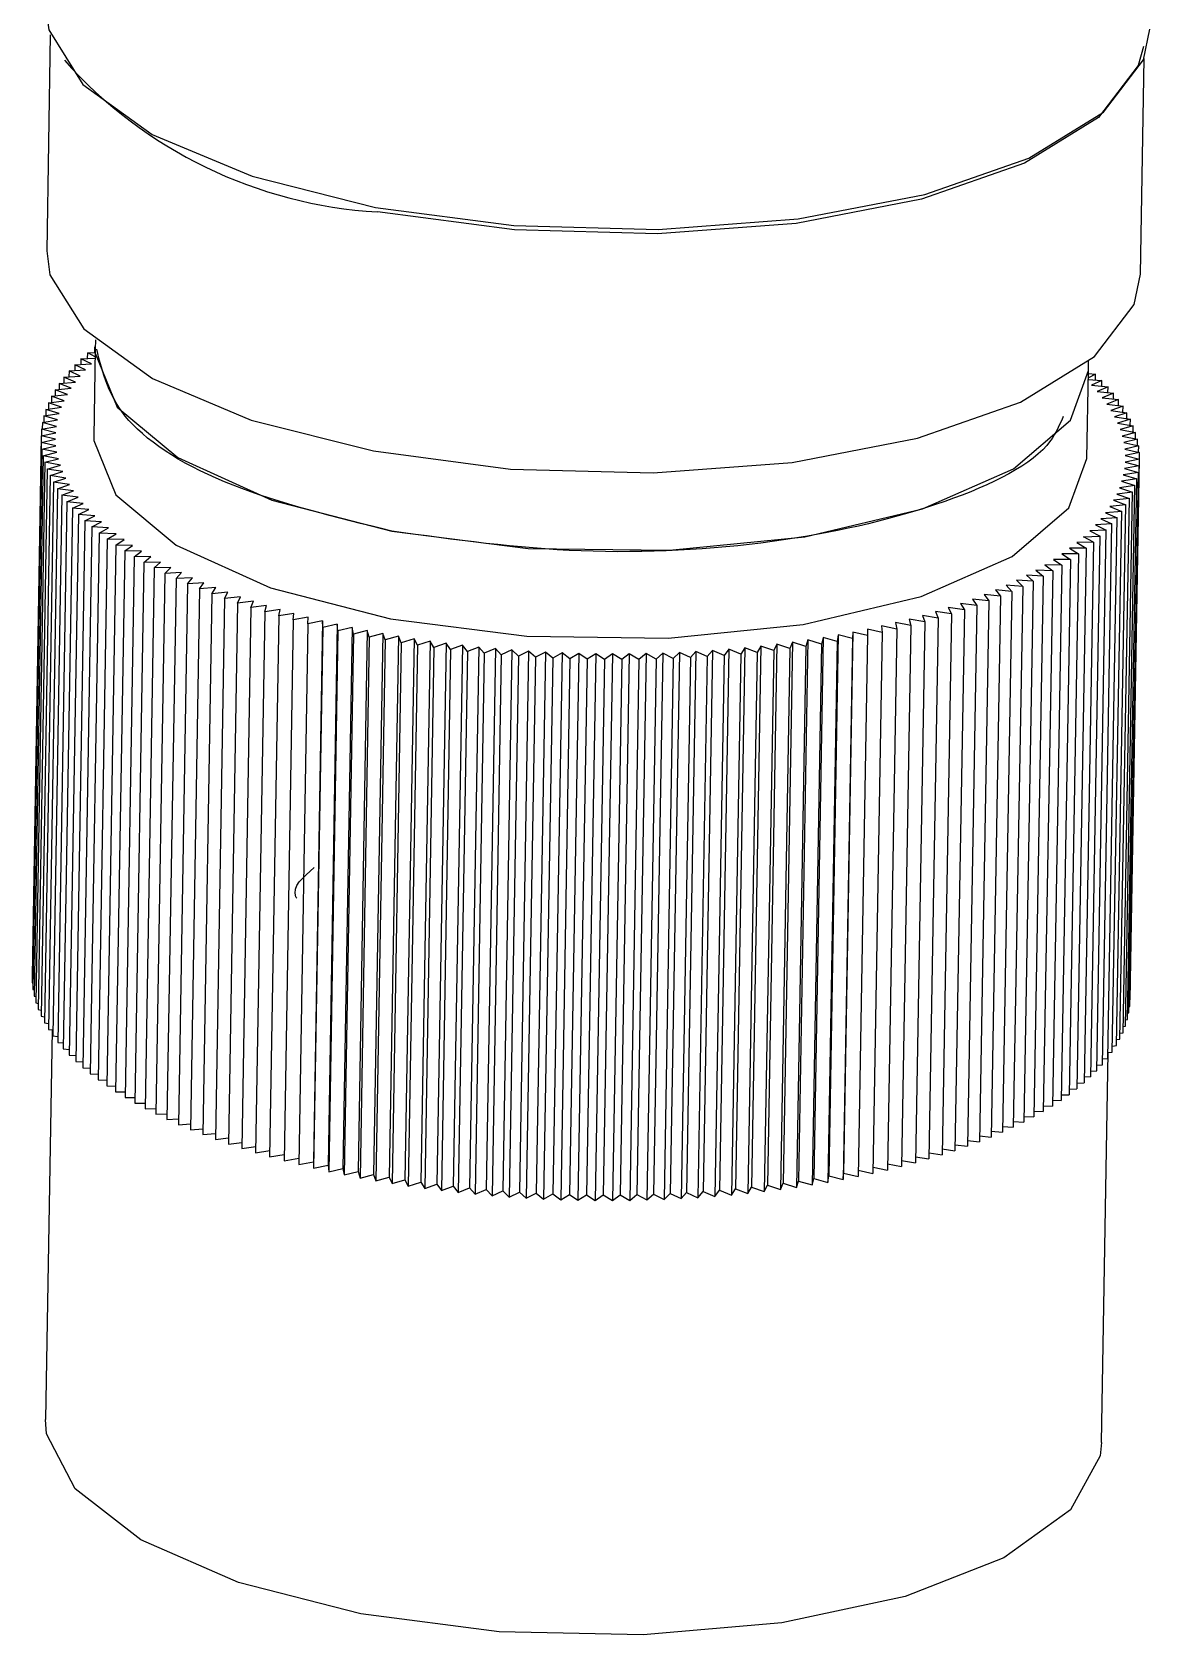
# Model space of a CAD drawing. Header units: millimetres. Extents: x 0 to 279, y 0 to 216.
# Drawn here: x 206.333 to 208.279, y 54.932 to 57.721 of the extents above; entities that cross this region are included whole.
import ezdxf

# ---------------------------------------------------------------- set-up
doc = ezdxf.new("R2010")
doc.units = ezdxf.units.MM

msp = doc.modelspace()

# ---------------------------------------------------------------- linework, layer by layer
at = {"color": 7, "linetype": 'Continuous', "lineweight": 25}
for p, q in [((206.3651, 57.7156), (206.3588, 57.3401)), ((208.2619, 57.299), (208.2684, 57.6746)), ((206.4425, 57.1629), (206.4427, 57.1729)), ((206.4434, 57.1725), (206.4427, 57.1729)), ((206.4427, 57.1729), (206.4434, 57.1729)), ((206.4436, 57.185), (206.4433, 57.1688)), ((206.4077, 57.1416), (206.4365, 57.143)), ((206.4185, 57.1522), (206.4183, 57.1421)), ((206.4185, 57.1522), (206.4431, 57.153)), ((206.4365, 57.143), (206.4185, 57.1522)), ((206.43, 57.1526), (206.4302, 57.1626)), ((206.4302, 57.1626), (206.4432, 57.1629)), ((206.4431, 57.1556), (206.4302, 57.1626)), ((206.4433, 57.1688), (206.4408, 57.0162)), ((208.1716, 57.1314), (208.1719, 57.1477)), ((206.3888, 57.12), (206.3886, 57.1097)), ((206.3888, 57.12), (206.4172, 57.1221)), ((206.4089, 57.1115), (206.3888, 57.12)), ((206.3978, 57.1309), (206.3976, 57.1207)), ((206.3978, 57.1309), (206.4264, 57.1326)), ((206.4172, 57.1221), (206.3978, 57.1309)), ((206.4077, 57.1416), (206.4075, 57.1315)), ((206.4264, 57.1326), (206.4077, 57.1416)), ((208.1689, 56.9788), (208.1716, 57.1314)), ((208.1713, 57.1163), (208.1951, 57.1144)), ((208.1838, 57.1254), (208.1714, 57.1192)), ((208.1715, 57.1262), (208.1838, 57.1254)), ((208.1951, 57.1144), (208.1769, 57.106)), ((208.1836, 57.1153), (208.1838, 57.1254)), ((208.195, 57.1044), (208.1951, 57.1144)), ((206.3672, 57.0868), (206.367, 57.0761)), ((206.3672, 57.0868), (206.3949, 57.0899)), ((206.3892, 57.0789), (206.3672, 57.0868)), ((206.3735, 57.0979), (206.3733, 57.0874)), ((206.3735, 57.0979), (206.4014, 57.1007)), ((206.3949, 57.0899), (206.3735, 57.0979)), ((206.3807, 57.109), (206.3805, 57.0986)), ((206.3807, 57.109), (206.4089, 57.1115)), ((206.4014, 57.1007), (206.3807, 57.109)), ((208.1769, 57.106), (208.2056, 57.1034)), ((208.2056, 57.1034), (208.1867, 57.0952)), ((208.1867, 57.0952), (208.2152, 57.0923)), ((208.2152, 57.0923), (208.1956, 57.0843)), ((208.2054, 57.0933), (208.2056, 57.1034)), ((208.215, 57.0821), (208.2152, 57.0923)), ((206.3574, 57.0641), (206.3572, 57.0532)), ((206.3574, 57.0641), (206.3844, 57.0679)), ((206.3806, 57.0568), (206.3574, 57.0641)), ((206.3618, 57.0755), (206.3617, 57.0647)), ((206.3618, 57.0755), (206.3892, 57.0789)), ((206.3844, 57.0679), (206.3618, 57.0755)), ((208.1956, 57.0843), (208.2239, 57.081)), ((208.2239, 57.081), (208.2036, 57.0733)), ((208.2036, 57.0733), (208.2317, 57.0697)), ((208.2317, 57.0697), (208.2107, 57.0623)), ((208.2107, 57.0623), (208.2386, 57.0583)), ((208.2386, 57.0583), (208.217, 57.0512)), ((208.2237, 57.0707), (208.2239, 57.081)), ((208.2315, 57.0593), (208.2317, 57.0697)), ((208.2384, 57.0478), (208.2386, 57.0583)), ((206.3498, 57.0297), (206.3756, 57.0345)), ((206.3514, 57.0412), (206.3512, 57.03)), ((206.3514, 57.0412), (206.3776, 57.0457)), ((206.3756, 57.0345), (206.3514, 57.0412)), ((206.3539, 57.0527), (206.3537, 57.0416)), ((206.3539, 57.0527), (206.3806, 57.0568)), ((206.3776, 57.0457), (206.3539, 57.0527)), ((208.217, 57.0512), (208.2445, 57.0469)), ((208.2445, 57.0469), (208.2223, 57.04)), ((208.2223, 57.04), (208.2495, 57.0354)), ((208.2495, 57.0354), (208.2267, 57.0288)), ((208.2443, 57.0363), (208.2445, 57.0469)), ((208.2494, 57.0246), (208.2495, 57.0354)), ((206.3491, 57.0182), (206.3333, 56.0777)), ((206.3494, 57.0066), (206.3336, 56.0661)), ((206.3491, 57.0182), (206.3745, 57.0232)), ((206.3743, 57.012), (206.3491, 57.0182)), ((206.3494, 57.0066), (206.3743, 57.012)), ((206.375, 57.0007), (206.3494, 57.0066)), ((206.3498, 57.0297), (206.3496, 57.0183)), ((206.3745, 57.0232), (206.3498, 57.0297)), ((208.2267, 57.0288), (208.2536, 57.0238)), ((208.2536, 57.0238), (208.2303, 57.0175)), ((208.2303, 57.0175), (208.2568, 57.0123)), ((208.2568, 57.0123), (208.2329, 57.0063)), ((208.2329, 57.0063), (208.259, 57.0007)), ((208.2534, 57.0129), (208.2536, 57.0238)), ((208.2566, 57.0012), (208.2568, 57.0123)), ((206.3506, 56.995), (206.3348, 56.0545)), ((206.3527, 56.9834), (206.337, 56.0429)), ((206.3506, 56.995), (206.375, 57.0007)), ((206.3767, 56.9894), (206.3506, 56.995)), ((206.3527, 56.9834), (206.3767, 56.9894)), ((206.3792, 56.9782), (206.3527, 56.9834)), ((206.3558, 56.9719), (206.3792, 56.9782)), ((208.259, 57.0007), (208.2346, 56.995)), ((208.2346, 56.995), (208.2603, 56.9891)), ((208.2606, 56.9775), (208.2352, 56.9724)), ((208.2603, 56.9891), (208.2354, 56.9837)), ((208.2354, 56.9837), (208.2606, 56.9775)), ((208.2442, 56.037), (208.2606, 56.9775)), ((208.2588, 56.9894), (208.259, 57.0007)), ((208.2601, 56.9777), (208.2603, 56.9891)), ((206.3558, 56.9719), (206.3401, 56.0313)), ((206.3599, 56.9603), (206.3441, 56.0198)), ((206.3648, 56.9488), (206.3491, 56.0082)), ((206.3827, 56.9669), (206.3558, 56.9719)), ((206.3599, 56.9603), (206.3827, 56.9669)), ((206.3871, 56.9557), (206.3599, 56.9603)), ((206.3648, 56.9488), (206.3871, 56.9557)), ((206.3924, 56.9445), (206.3648, 56.9488)), ((208.2584, 56.9545), (208.2322, 56.95)), ((208.2322, 56.95), (208.256, 56.943)), ((208.26, 56.966), (208.2342, 56.9612)), ((208.2342, 56.9612), (208.2584, 56.9545)), ((208.2352, 56.9724), (208.26, 56.966)), ((208.242, 56.0139), (208.2584, 56.9545)), ((208.2436, 56.0254), (208.26, 56.966)), ((206.3707, 56.9374), (206.355, 55.9968)), ((206.3775, 56.926), (206.3618, 55.9853)), ((206.3707, 56.9374), (206.3924, 56.9445)), ((206.3986, 56.9334), (206.3707, 56.9374)), ((206.3775, 56.926), (206.3986, 56.9334)), ((206.4057, 56.9223), (206.3775, 56.926)), ((206.3853, 56.9146), (206.4057, 56.9223)), ((208.2481, 56.9202), (208.2208, 56.9167)), ((208.2525, 56.9315), (208.2255, 56.9278)), ((208.2255, 56.9278), (208.2481, 56.9202)), ((208.256, 56.943), (208.2293, 56.9389)), ((208.2293, 56.9389), (208.2525, 56.9315)), ((208.2317, 55.9795), (208.2481, 56.9202)), ((208.2361, 55.9909), (208.2525, 56.9315)), ((208.2395, 56.0023), (208.256, 56.943)), ((206.3853, 56.9146), (206.3695, 55.974)), ((206.3939, 56.9034), (206.3782, 55.9627)), ((206.4136, 56.9113), (206.3853, 56.9146)), ((206.4035, 56.8922), (206.3877, 55.9515)), ((206.3939, 56.9034), (206.4136, 56.9113)), ((206.4225, 56.9004), (206.3939, 56.9034)), ((206.4035, 56.8922), (206.4225, 56.9004)), ((206.4322, 56.8896), (206.4035, 56.8922)), ((208.2366, 56.8977), (208.2087, 56.8949)), ((208.2087, 56.8949), (208.2295, 56.8866)), ((208.2428, 56.9089), (208.2152, 56.9058)), ((208.2152, 56.9058), (208.2366, 56.8977)), ((208.2202, 55.957), (208.2366, 56.8977)), ((208.2208, 56.9167), (208.2428, 56.9089)), ((208.2264, 55.9682), (208.2428, 56.9089)), ((206.4139, 56.8812), (206.3981, 55.9405)), ((206.4252, 56.8703), (206.4094, 55.9295)), ((206.4139, 56.8812), (206.4322, 56.8896)), ((206.4428, 56.8789), (206.4139, 56.8812)), ((206.4252, 56.8703), (206.4428, 56.8789)), ((206.4542, 56.8683), (206.4252, 56.8703)), ((206.4374, 56.8594), (206.4542, 56.8683)), ((208.2124, 56.8647), (208.1838, 56.863)), ((208.1838, 56.863), (208.2026, 56.854)), ((208.2214, 56.8756), (208.193, 56.8735)), ((208.193, 56.8735), (208.2124, 56.8647)), ((208.196, 55.9239), (208.2124, 56.8647)), ((208.2295, 56.8866), (208.2013, 56.8842)), ((208.2013, 56.8842), (208.2214, 56.8756)), ((208.205, 55.9348), (208.2214, 56.8756)), ((208.213, 55.9458), (208.2295, 56.8866)), ((206.4374, 56.8594), (206.4216, 55.9187)), ((206.4504, 56.8488), (206.4346, 55.908)), ((206.4665, 56.8579), (206.4374, 56.8594)), ((206.4643, 56.8382), (206.4485, 55.8974)), ((206.4504, 56.8488), (206.4665, 56.8579)), ((206.4796, 56.8476), (206.4504, 56.8488)), ((206.4643, 56.8382), (206.4796, 56.8476)), ((206.4935, 56.8374), (206.4643, 56.8382)), ((206.479, 56.8279), (206.4935, 56.8374)), ((208.1629, 56.8424), (208.1918, 56.8434)), ((208.1802, 56.8329), (208.1629, 56.8424)), ((208.2026, 56.854), (208.1738, 56.8526)), ((208.1738, 56.8526), (208.1918, 56.8434)), ((208.1754, 55.9025), (208.1918, 56.8434)), ((208.1861, 55.9132), (208.2026, 56.854)), ((206.479, 56.8279), (206.4632, 55.887)), ((206.4945, 56.8177), (206.4787, 55.8768)), ((206.5083, 56.8274), (206.479, 56.8279)), ((206.4945, 56.8177), (206.5083, 56.8274)), ((206.5238, 56.8175), (206.4945, 56.8177)), ((206.5109, 56.8076), (206.4951, 55.8668)), ((206.5109, 56.8076), (206.5238, 56.8175)), ((206.5401, 56.8079), (206.5109, 56.8076)), ((206.528, 56.7978), (206.5401, 56.8079)), ((208.1544, 56.8125), (208.1251, 56.8126)), ((208.1251, 56.8126), (208.1402, 56.8026)), ((208.1544, 56.8125), (208.1379, 55.8716)), ((208.1677, 56.8227), (208.1385, 56.8223)), ((208.1385, 56.8223), (208.1544, 56.8125)), ((208.1802, 56.8329), (208.1511, 56.8323)), ((208.1511, 56.8323), (208.1677, 56.8227)), ((208.1677, 56.8227), (208.1513, 55.8818)), ((208.1802, 56.8329), (208.1638, 55.8921)), ((206.528, 56.7978), (206.5122, 55.8569)), ((206.5571, 56.7984), (206.528, 56.7978)), ((206.5459, 56.7882), (206.53, 55.8472)), ((206.5459, 56.7882), (206.5571, 56.7984)), ((206.5749, 56.7891), (206.5459, 56.7882)), ((206.5645, 56.7787), (206.5749, 56.7891)), ((206.5934, 56.78), (206.5645, 56.7787)), ((206.5839, 56.7695), (206.5934, 56.78)), ((208.1093, 56.7833), (208.0801, 56.7844)), ((208.0801, 56.7844), (208.0927, 56.774)), ((208.1093, 56.7833), (208.0929, 55.8424)), ((208.1252, 56.7929), (208.0959, 56.7936)), ((208.0959, 56.7936), (208.1093, 56.7833)), ((208.1252, 56.7929), (208.1088, 55.8519)), ((208.1402, 56.8026), (208.1109, 56.803)), ((208.1109, 56.803), (208.1252, 56.7929)), ((208.1402, 56.8026), (208.1238, 55.8617)), ((206.5645, 56.7787), (206.5487, 55.8378)), ((206.5839, 56.7695), (206.568, 55.8285)), ((206.6126, 56.7711), (206.5839, 56.7695)), ((206.6039, 56.7605), (206.5881, 55.8195)), ((206.6039, 56.7605), (206.6126, 56.7711)), ((206.6325, 56.7625), (206.6039, 56.7605)), ((206.6247, 56.7518), (206.6089, 55.8108)), ((206.6247, 56.7518), (206.6325, 56.7625)), ((206.653, 56.7541), (206.6247, 56.7518)), ((206.6462, 56.7432), (206.653, 56.7541)), ((208.0572, 56.756), (208.0282, 56.7582)), ((208.0282, 56.7582), (208.0383, 56.7474)), ((208.0572, 56.756), (208.0408, 55.815)), ((208.0753, 56.7649), (208.0463, 56.7667)), ((208.0463, 56.7667), (208.0572, 56.756)), ((208.0753, 56.7649), (208.0589, 55.8239)), ((208.0927, 56.774), (208.0636, 56.7755)), ((208.0636, 56.7755), (208.0753, 56.7649)), ((208.0927, 56.774), (208.0763, 55.833)), ((206.6462, 56.7432), (206.6303, 55.8022)), ((206.6742, 56.7459), (206.6462, 56.7432)), ((206.6683, 56.735), (206.6524, 55.7939)), ((206.6683, 56.735), (206.6742, 56.7459)), ((206.696, 56.738), (206.6683, 56.735)), ((206.691, 56.727), (206.6751, 55.7859)), ((206.691, 56.727), (206.696, 56.738)), ((206.7185, 56.7303), (206.691, 56.727)), ((206.7143, 56.7192), (206.7185, 56.7303)), ((207.9773, 56.723), (207.9491, 56.7265)), ((207.9491, 56.7265), (207.9556, 56.7154)), ((207.9983, 56.7309), (207.9699, 56.734)), ((207.9699, 56.734), (207.9773, 56.723)), ((207.9983, 56.7309), (207.982, 55.7898)), ((208.0186, 56.739), (207.99, 56.7418)), ((207.99, 56.7418), (207.9983, 56.7309)), ((208.0186, 56.739), (208.0023, 55.7979)), ((208.0383, 56.7474), (208.0095, 56.7499)), ((208.0095, 56.7499), (208.0186, 56.739)), ((208.0383, 56.7474), (208.0219, 55.8063)), ((206.7143, 56.7192), (206.6984, 55.7782)), ((206.7415, 56.7229), (206.7143, 56.7192)), ((206.7382, 56.7118), (206.7223, 55.7707)), ((206.7382, 56.7118), (206.7415, 56.7229)), ((206.765, 56.7158), (206.7382, 56.7118)), ((206.7627, 56.7046), (206.7468, 55.7635)), ((206.7627, 56.7046), (206.765, 56.7158)), ((206.7891, 56.7089), (206.7627, 56.7046)), ((206.7877, 56.6977), (206.7718, 55.7566)), ((206.7877, 56.6977), (206.7891, 56.7089)), ((206.8137, 56.7024), (206.7877, 56.6977)), ((206.8132, 56.6911), (206.8137, 56.7024)), ((206.8388, 56.6961), (206.8132, 56.6911)), ((206.8388, 56.6961), (206.8229, 55.755)), ((206.8392, 56.6848), (206.8388, 56.6961)), ((207.8868, 56.6943), (207.8598, 56.6991)), ((207.8598, 56.6991), (207.8627, 56.6878)), ((207.9103, 56.701), (207.883, 56.7055)), ((207.883, 56.7055), (207.8868, 56.6943)), ((207.9103, 56.701), (207.894, 55.7599)), ((207.9333, 56.7081), (207.9056, 56.7123)), ((207.9056, 56.7123), (207.9103, 56.701)), ((207.9333, 56.7081), (207.917, 55.7669)), ((207.9556, 56.7154), (207.9277, 56.7192)), ((207.9277, 56.7192), (207.9333, 56.7081)), ((207.9556, 56.7154), (207.9393, 55.7743)), ((207.9773, 56.723), (207.9609, 55.7819)), ((206.8132, 56.6911), (206.7973, 55.75)), ((206.8392, 56.6848), (206.8233, 55.7436)), ((206.8644, 56.6901), (206.8392, 56.6848)), ((206.8644, 56.6901), (206.8484, 55.749)), ((206.8657, 56.6788), (206.8498, 55.7376)), ((206.8657, 56.6788), (206.8644, 56.6901)), ((206.8903, 56.6844), (206.8657, 56.6788)), ((206.8903, 56.6844), (206.8744, 55.7433)), ((206.8926, 56.6731), (206.8767, 55.732)), ((206.8926, 56.6731), (206.8903, 56.6844)), ((206.9167, 56.6791), (206.8926, 56.6731)), ((206.9167, 56.6791), (206.9008, 55.7379)), ((206.9199, 56.6678), (206.904, 55.7266)), ((206.9199, 56.6678), (206.9167, 56.6791)), ((206.9435, 56.674), (206.9199, 56.6678)), ((206.9435, 56.674), (206.9275, 55.7328)), ((206.9476, 56.6628), (206.9435, 56.674)), ((206.9707, 56.6693), (206.9476, 56.6628)), ((206.9707, 56.6693), (206.9547, 55.7281)), ((206.9757, 56.6581), (206.9707, 56.6693)), ((207.736, 56.6716), (207.7197, 55.7304)), ((207.736, 56.6716), (207.7343, 56.6603)), ((207.7609, 56.6652), (207.736, 56.6716)), ((207.7617, 56.6765), (207.7454, 55.7353)), ((207.7617, 56.6765), (207.7609, 56.6652)), ((207.7871, 56.6704), (207.7617, 56.6765)), ((207.7871, 56.6704), (207.7708, 55.7292)), ((207.8128, 56.6759), (207.7869, 56.6817)), ((207.7869, 56.6817), (207.7871, 56.6704)), ((207.8128, 56.6759), (207.7965, 55.7347)), ((207.838, 56.6817), (207.8117, 56.6872)), ((207.8117, 56.6872), (207.8128, 56.6759)), ((207.838, 56.6817), (207.8217, 55.7405)), ((207.8627, 56.6878), (207.836, 56.693)), ((207.836, 56.693), (207.838, 56.6817)), ((207.8627, 56.6878), (207.8464, 55.7467)), ((207.8868, 56.6943), (207.8705, 55.7531)), ((206.9476, 56.6628), (206.9316, 55.7216)), ((206.9757, 56.6581), (206.9597, 55.7169)), ((206.9981, 56.6649), (206.9757, 56.6581)), ((206.9981, 56.6649), (206.9821, 55.7237)), ((207.004, 56.6537), (206.988, 55.7125)), ((207.004, 56.6537), (206.9981, 56.6649)), ((207.0259, 56.6608), (207.004, 56.6537)), ((207.0259, 56.6608), (207.0099, 55.7196)), ((207.0327, 56.6497), (207.0167, 55.7085)), ((207.0327, 56.6497), (207.0259, 56.6608)), ((207.0539, 56.6571), (207.0327, 56.6497)), ((207.0539, 56.6571), (207.0379, 55.7158)), ((207.0617, 56.646), (207.0456, 55.7048)), ((207.0617, 56.646), (207.0539, 56.6571)), ((207.0822, 56.6537), (207.0617, 56.646)), ((207.0822, 56.6537), (207.0662, 55.7124)), ((207.0908, 56.6427), (207.0748, 55.7015)), ((207.0908, 56.6427), (207.0822, 56.6537)), ((207.1108, 56.6506), (207.0908, 56.6427)), ((207.1108, 56.6506), (207.0947, 55.7094)), ((207.1202, 56.6397), (207.1042, 55.6985)), ((207.1202, 56.6397), (207.1108, 56.6506)), ((207.1395, 56.6479), (207.1202, 56.6397)), ((207.1395, 56.6479), (207.1234, 55.7066)), ((207.1498, 56.6371), (207.1395, 56.6479)), ((207.1683, 56.6455), (207.1498, 56.6371)), ((207.1683, 56.6455), (207.1523, 55.7042)), ((207.1795, 56.6348), (207.1683, 56.6455)), ((207.1974, 56.6434), (207.1795, 56.6348)), ((207.1974, 56.6434), (207.1813, 55.7022)), ((207.2094, 56.6329), (207.1974, 56.6434)), ((207.2265, 56.6418), (207.2094, 56.6329)), ((207.2265, 56.6418), (207.2104, 55.7005)), ((207.2393, 56.6314), (207.2265, 56.6418)), ((207.2557, 56.6404), (207.2393, 56.6314)), ((207.2557, 56.6404), (207.2396, 55.6992)), ((207.2693, 56.6302), (207.2557, 56.6404)), ((207.4308, 56.6399), (207.4147, 55.6986)), ((207.4308, 56.6399), (207.4193, 56.6297)), ((207.4491, 56.6307), (207.4308, 56.6399)), ((207.4598, 56.641), (207.4436, 55.6998)), ((207.4598, 56.641), (207.4491, 56.6307)), ((207.4788, 56.6321), (207.4598, 56.641)), ((207.4885, 56.6425), (207.4723, 55.7013)), ((207.4885, 56.6425), (207.4788, 56.6321)), ((207.5082, 56.6338), (207.4885, 56.6425)), ((207.5171, 56.6444), (207.5009, 55.7031)), ((207.5171, 56.6444), (207.5082, 56.6338)), ((207.5375, 56.6359), (207.5171, 56.6444)), ((207.5455, 56.6466), (207.5293, 55.7054)), ((207.5455, 56.6466), (207.5375, 56.6359)), ((207.5665, 56.6383), (207.5455, 56.6466)), ((207.5736, 56.6491), (207.5574, 55.7079)), ((207.5736, 56.6491), (207.5665, 56.6383)), ((207.5953, 56.6411), (207.5736, 56.6491)), ((207.5953, 56.6411), (207.5791, 55.6999)), ((207.6015, 56.652), (207.5853, 55.7108)), ((207.6015, 56.652), (207.5953, 56.6411)), ((207.6238, 56.6443), (207.6015, 56.652)), ((207.6238, 56.6443), (207.6075, 55.703)), ((207.6291, 56.6553), (207.6129, 55.714)), ((207.6291, 56.6553), (207.6238, 56.6443)), ((207.6519, 56.6478), (207.6291, 56.6553)), ((207.6519, 56.6478), (207.6357, 55.7065)), ((207.6564, 56.6589), (207.6401, 55.7176)), ((207.6564, 56.6589), (207.6519, 56.6478)), ((207.6798, 56.6516), (207.6564, 56.6589)), ((207.6798, 56.6516), (207.6635, 55.7104)), ((207.6833, 56.6628), (207.667, 55.7215)), ((207.6833, 56.6628), (207.6798, 56.6516)), ((207.7072, 56.6558), (207.6833, 56.6628)), ((207.7072, 56.6558), (207.691, 55.7146)), ((207.7098, 56.667), (207.6936, 55.7258)), ((207.7098, 56.667), (207.7072, 56.6558)), ((207.7343, 56.6603), (207.7098, 56.667)), ((207.7343, 56.6603), (207.718, 55.7191)), ((207.7609, 56.6652), (207.7446, 55.724)), ((207.1498, 56.6371), (207.1337, 55.6958)), ((207.1795, 56.6348), (207.1635, 55.6936)), ((207.2094, 56.6329), (207.1933, 55.6917)), ((207.2393, 56.6314), (207.2232, 55.6901)), ((207.2693, 56.6302), (207.2532, 55.6889)), ((207.2849, 56.6395), (207.2688, 55.6982)), ((207.2849, 56.6395), (207.2693, 56.6302)), ((207.2994, 56.6294), (207.2833, 55.6881)), ((207.2994, 56.6294), (207.2849, 56.6395)), ((207.3142, 56.6388), (207.2981, 55.6976)), ((207.3142, 56.6388), (207.2994, 56.6294)), ((207.3294, 56.6289), (207.3133, 55.6876)), ((207.3294, 56.6289), (207.3142, 56.6388)), ((207.3434, 56.6386), (207.3273, 55.6973)), ((207.3434, 56.6386), (207.3294, 56.6289)), ((207.3595, 56.6288), (207.3433, 55.6875)), ((207.3595, 56.6288), (207.3434, 56.6386)), ((207.3726, 56.6387), (207.3565, 55.6974)), ((207.3726, 56.6387), (207.3595, 56.6288)), ((207.3894, 56.6291), (207.3726, 56.6387)), ((207.3894, 56.6291), (207.3733, 55.6878)), ((207.4018, 56.6391), (207.3856, 55.6978)), ((207.4018, 56.6391), (207.3894, 56.6291)), ((207.4193, 56.6297), (207.4018, 56.6391)), ((207.4193, 56.6297), (207.4032, 55.6885)), ((207.4491, 56.6307), (207.433, 55.6895)), ((207.4788, 56.6321), (207.4626, 55.6908)), ((207.5082, 56.6338), (207.492, 55.6925)), ((207.5375, 56.6359), (207.5213, 55.6946)), ((207.5665, 56.6383), (207.5503, 55.6971)), ((206.3333, 56.0777), (206.3338, 56.0776)), ((206.3336, 56.0661), (206.335, 56.0658)), ((206.3348, 56.0545), (206.3372, 56.054)), ((206.337, 56.0429), (206.3403, 56.0423)), ((206.3401, 56.0313), (206.3443, 56.0306)), ((208.2438, 56.0369), (208.2442, 56.037)), ((206.3441, 56.0198), (206.3493, 56.0189)), ((206.3491, 56.0082), (206.3551, 56.0073)), ((208.2363, 56.0018), (208.2395, 56.0023)), ((208.2397, 56.0135), (208.242, 56.0139)), ((208.2422, 56.0251), (208.2436, 56.0254)), ((206.355, 55.9968), (206.362, 55.9958)), ((206.3683, 55.9845), (206.3569, 55.3064)), ((206.3618, 55.9853), (206.3697, 55.9843)), ((206.3695, 55.974), (206.3783, 55.973)), ((208.2266, 55.9789), (208.2317, 55.9795)), ((208.2319, 55.9903), (208.2361, 55.9909)), ((206.3782, 55.9627), (206.3879, 55.9617)), ((206.3877, 55.9515), (206.3983, 55.9506)), ((208.1942, 55.2665), (208.206, 55.9452)), ((208.2052, 55.9452), (208.213, 55.9458)), ((208.2132, 55.9563), (208.2202, 55.957)), ((208.2204, 55.9675), (208.2264, 55.9682)), ((206.3981, 55.9405), (206.4096, 55.9396)), ((206.4094, 55.9295), (206.4218, 55.9287)), ((206.4216, 55.9187), (206.4348, 55.918)), ((208.1863, 55.9233), (208.196, 55.9239)), ((208.1962, 55.9342), (208.205, 55.9348)), ((206.4346, 55.908), (206.4487, 55.9074)), ((206.4485, 55.8974), (206.4634, 55.897)), ((206.4632, 55.887), (206.4789, 55.8868)), ((208.1515, 55.8918), (208.1638, 55.8921)), ((208.1754, 55.9025), (208.164, 55.9021)), ((208.1756, 55.9127), (208.1861, 55.9132)), ((206.4787, 55.8768), (206.4952, 55.8767)), ((206.4951, 55.8668), (206.5123, 55.8669)), ((208.1089, 55.8619), (208.1238, 55.8617)), ((208.1239, 55.8716), (208.1379, 55.8716)), ((208.1381, 55.8816), (208.1513, 55.8818)), ((206.5122, 55.8569), (206.5302, 55.8572)), ((206.53, 55.8472), (206.5488, 55.8478)), ((206.5487, 55.8378), (206.5682, 55.8386)), ((208.0591, 55.8339), (208.0763, 55.833)), ((208.0765, 55.843), (208.0929, 55.8424)), ((208.0931, 55.8523), (208.1088, 55.8519)), ((206.568, 55.8285), (206.5883, 55.8297)), ((206.5881, 55.8195), (206.609, 55.821)), ((206.6089, 55.8108), (206.6305, 55.8125)), ((206.6303, 55.8022), (206.6525, 55.8043)), ((208.0025, 55.808), (208.0219, 55.8063)), ((208.0221, 55.8164), (208.0408, 55.815)), ((208.041, 55.825), (208.0589, 55.8239)), ((206.6524, 55.7939), (206.6753, 55.7964)), ((206.6751, 55.7859), (206.6986, 55.7888)), ((206.6984, 55.7782), (206.7225, 55.7814)), ((207.9171, 55.7773), (207.9393, 55.7743)), ((207.9395, 55.7846), (207.9609, 55.7819)), ((207.9611, 55.7921), (207.982, 55.7898)), ((207.9821, 55.7999), (208.0023, 55.7979)), ((206.7223, 55.7707), (206.747, 55.7744)), ((206.7468, 55.7635), (206.772, 55.7676)), ((206.7718, 55.7566), (206.7975, 55.7612)), ((206.7973, 55.75), (206.8229, 55.755)), ((206.8229, 55.755), (206.8233, 55.7436)), ((206.8233, 55.7436), (206.8484, 55.749)), ((206.8484, 55.749), (206.8498, 55.7376)), ((207.8219, 55.7514), (207.8464, 55.7467)), ((207.8465, 55.7574), (207.8705, 55.7531)), ((207.8707, 55.7638), (207.894, 55.7599)), ((207.8942, 55.7704), (207.917, 55.7669)), ((206.8498, 55.7376), (206.8744, 55.7433)), ((206.8744, 55.7433), (206.8767, 55.732)), ((206.8767, 55.732), (206.9008, 55.7379)), ((206.9008, 55.7379), (206.904, 55.7266)), ((206.904, 55.7266), (206.9275, 55.7328)), ((206.9275, 55.7328), (206.9316, 55.7216)), ((206.9316, 55.7216), (206.9547, 55.7281)), ((206.9547, 55.7281), (206.9597, 55.7169)), ((206.9597, 55.7169), (206.9821, 55.7237)), ((206.9821, 55.7237), (206.988, 55.7125)), ((206.988, 55.7125), (207.0099, 55.7196)), ((207.0099, 55.7196), (207.0167, 55.7085)), ((207.6635, 55.7104), (207.667, 55.7215)), ((207.667, 55.7215), (207.691, 55.7146)), ((207.691, 55.7146), (207.6936, 55.7258)), ((207.6936, 55.7258), (207.718, 55.7191)), ((207.718, 55.7191), (207.7197, 55.7304)), ((207.7197, 55.7304), (207.7446, 55.724)), ((207.7446, 55.724), (207.7454, 55.7353)), ((207.7454, 55.7353), (207.7708, 55.7292)), ((207.771, 55.7404), (207.7965, 55.7347)), ((207.7967, 55.7457), (207.8217, 55.7405)), ((207.0167, 55.7085), (207.0379, 55.7158)), ((207.0379, 55.7158), (207.0456, 55.7048)), ((207.0456, 55.7048), (207.0662, 55.7124)), ((207.0662, 55.7124), (207.0748, 55.7015)), ((207.0748, 55.7015), (207.0947, 55.7094)), ((207.0947, 55.7094), (207.1042, 55.6985)), ((207.1042, 55.6985), (207.1234, 55.7066)), ((207.1234, 55.7066), (207.1337, 55.6958)), ((207.1337, 55.6958), (207.1523, 55.7042)), ((207.1523, 55.7042), (207.1635, 55.6936)), ((207.1635, 55.6936), (207.1813, 55.7022)), ((207.1813, 55.7022), (207.1933, 55.6917)), ((207.1933, 55.6917), (207.2104, 55.7005)), ((207.2104, 55.7005), (207.2232, 55.6901)), ((207.2232, 55.6901), (207.2396, 55.6992)), ((207.2396, 55.6992), (207.2532, 55.6889)), ((207.2532, 55.6889), (207.2688, 55.6982)), ((207.2688, 55.6982), (207.2833, 55.6881)), ((207.2833, 55.6881), (207.2981, 55.6976)), ((207.2981, 55.6976), (207.3133, 55.6876)), ((207.3133, 55.6876), (207.3273, 55.6973)), ((207.3273, 55.6973), (207.3433, 55.6875)), ((207.3433, 55.6875), (207.3565, 55.6974)), ((207.3565, 55.6974), (207.3733, 55.6878)), ((207.3733, 55.6878), (207.3856, 55.6978)), ((207.3856, 55.6978), (207.4032, 55.6885)), ((207.4032, 55.6885), (207.4147, 55.6986)), ((207.4147, 55.6986), (207.433, 55.6895)), ((207.433, 55.6895), (207.4436, 55.6998)), ((207.4436, 55.6998), (207.4626, 55.6908)), ((207.4626, 55.6908), (207.4723, 55.7013)), ((207.4723, 55.7013), (207.492, 55.6925)), ((207.492, 55.6925), (207.5009, 55.7031)), ((207.5009, 55.7031), (207.5213, 55.6946)), ((207.5213, 55.6946), (207.5293, 55.7054)), ((207.5293, 55.7054), (207.5503, 55.6971)), ((207.5503, 55.6971), (207.5574, 55.7079)), ((207.5574, 55.7079), (207.5791, 55.6999)), ((207.5791, 55.6999), (207.5853, 55.7108)), ((207.5853, 55.7108), (207.6075, 55.703)), ((207.6075, 55.703), (207.6129, 55.714)), ((207.6129, 55.714), (207.6357, 55.7065)), ((207.6357, 55.7065), (207.6401, 55.7176)), ((207.6401, 55.7176), (207.6635, 55.7104))]:
    msp.add_line(p, q, dxfattribs=at)
at = {"color": 7, "linetype": 'Continuous', "lineweight": 25, "flags": 128}
for points in [[(206.3568, 57.7668), (206.3624, 57.7243), (206.4219, 57.6294), (206.5426, 57.5425), (206.7161, 57.4695), (206.9307, 57.4153)], [(206.9307, 57.4153), (207.1717, 57.3838), (207.4228, 57.3769), (207.6666, 57.3953), (207.8866, 57.4376), (208.0678, 57.501), (208.1977, 57.5811), (208.2676, 57.6724), (208.2785, 57.7254)], [(208.2675, 57.6955), (208.2583, 57.6621), (208.1891, 57.5716), (208.0604, 57.4923), (207.881, 57.4295), (207.6631, 57.3876), (207.4216, 57.3694), (207.173, 57.3762), (206.9342, 57.4075)], [(206.3588, 57.3401), (206.3644, 57.298), (206.4234, 57.2039), (206.5428, 57.1178), (206.7146, 57.0454), (206.9272, 56.9917)], [(206.9272, 56.9917), (207.1659, 56.9603), (207.4144, 56.9536), (207.6559, 56.9718), (207.8738, 57.0137), (208.0532, 57.0765), (208.1818, 57.1559), (208.251, 57.2465), (208.2619, 57.299)], [(206.4433, 57.1688), (206.4434, 57.1621), (206.4817, 57.0678), (206.5869, 56.9802), (206.7506, 56.9063), (206.9595, 56.8522)], [(206.9595, 56.8522), (207.1966, 56.8222), (207.4428, 56.8189), (207.6779, 56.8424), (207.883, 56.8909), (208.0414, 56.9605), (208.1402, 57.0454), (208.1716, 57.1314)], [(206.4408, 57.0162), (206.4408, 57.0096), (206.4791, 56.9152), (206.5843, 56.8275), (206.748, 56.7536), (206.9569, 56.6995)], [(206.9569, 56.6995), (207.194, 56.6695), (207.4401, 56.6662), (207.6753, 56.6897), (207.8804, 56.7383), (208.0387, 56.8078), (208.1375, 56.8927), (208.1689, 56.9788)], [(206.9056, 54.9682), (206.6923, 55.023), (206.5224, 55.0974), (206.4084, 55.1858), (206.3587, 55.2817), (206.3569, 55.3064)], [(208.1942, 55.2665), (208.1918, 55.2435), (208.1401, 55.1497), (208.0242, 55.0661), (207.8526, 54.9988), (207.6382, 54.9529), (207.3968, 54.9318), (207.1464, 54.937), (206.9056, 54.9682)]]:
    msp.add_lwpolyline(points, dxfattribs=at)
at = {"color": 7, "linetype": 'Continuous', "lineweight": 25}
msp.add_arc((206.9808, 58.1975), 0.7914, 221.6674, 266.6238, dxfattribs=at)
for points, knots in [([(206.9595, 56.8522), (206.8616, 56.8762), (206.6661, 56.9242), (206.4775, 57.0413), (206.4562, 57.1269), (206.4458, 57.1689)], [0, 0, 0, 0, 0.337801, 0.675603, 1, 1, 1, 1]), ([(208.1278, 57.0514), (208.1202, 57.0344), (208.0937, 56.9748), (207.9161, 56.8924), (207.6314, 56.8262), (207.2857, 56.8071), (207.0682, 56.8371), (206.9595, 56.8522)], [0, 0, 0, 0, 0.090672, 0.318004, 0.545336, 0.772668, 1, 1, 1, 1]), ([(206.7939, 56.2134), (206.7934, 56.2143), (206.784, 56.2327), (206.8047, 56.2502), (206.8244, 56.2669)], [0, 0, 0, 0, 0.048534, 1, 1, 1, 1])]:
    msp.add_open_spline(points, degree=3, knots=knots, dxfattribs=at)

doc.saveas('drawing.dxf')
